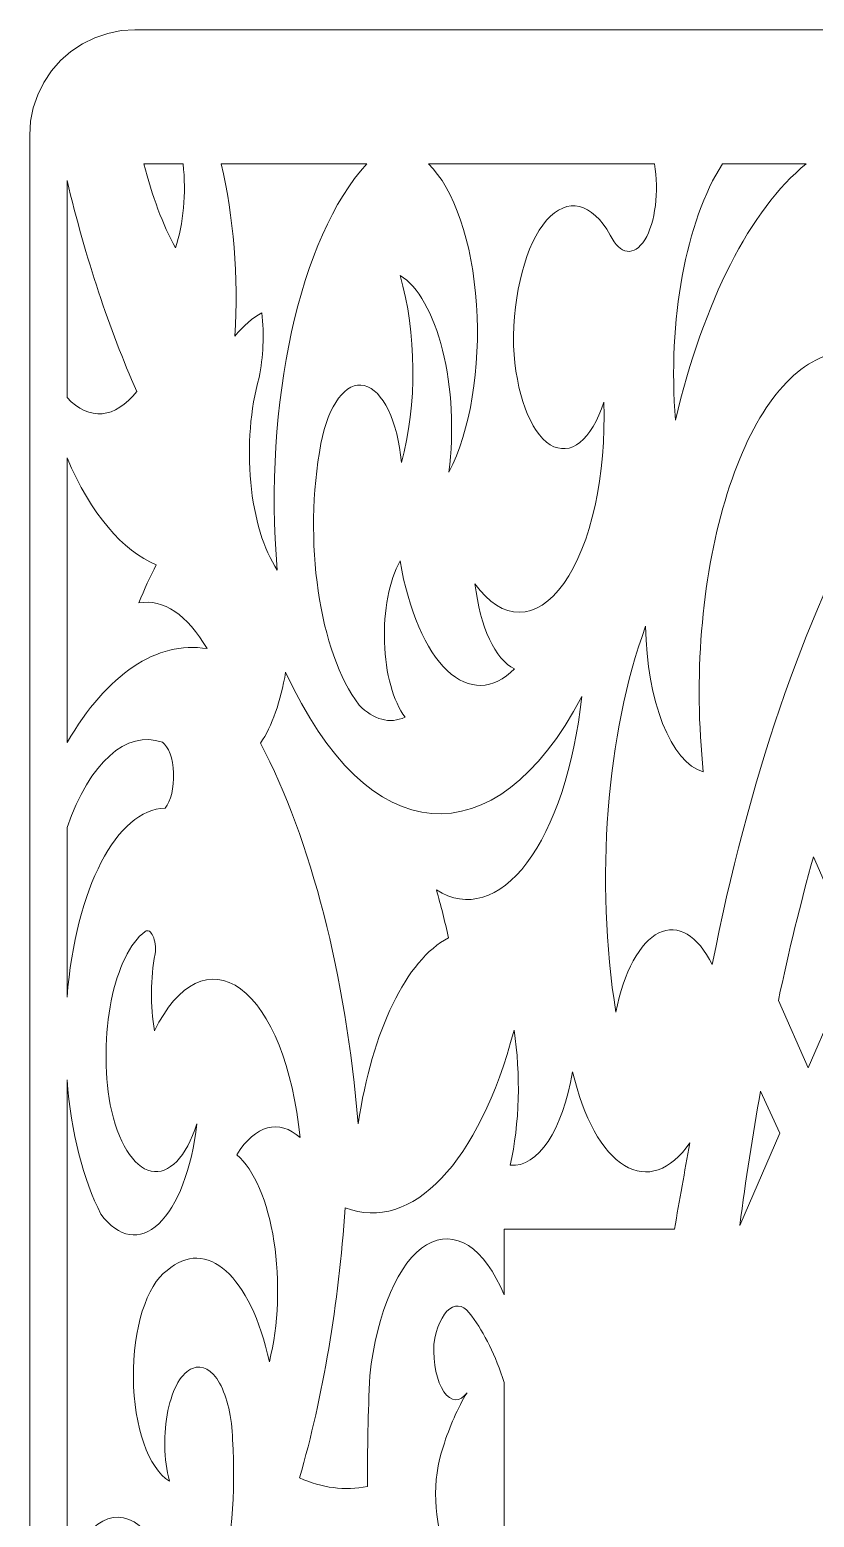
# Model space of a CAD drawing. Header units: millimetres. Extents: x 337 to 2510, y -469 to 429.
# Drawn here: x 338 to 375.3, y 358.6 to 429.2 of the extents above; entities that cross this region are included whole.
import ezdxf

# ---------------------------------------------------------------- set-up
doc = ezdxf.new("R2010")
doc.units = ezdxf.units.MM
doc.header["$MEASUREMENT"] = 0
doc.layers.add('Layer 1', color=7, linetype='Continuous')

msp = doc.modelspace()

# ---------------------------------------------------------------- linework, layer by layer
at = {"layer": 'Layer 1', "lineweight": 9}
for points in [[(340.4925, 428.5792), (340.4925, 428.5792), (341.0785, 428.8682), (341.0785, 428.8682)], [(341.0785, 428.8682), (341.0785, 428.8682), (341.6985, 429.0782), (341.6985, 429.0782)], [(341.6985, 429.0782), (341.6985, 429.0782), (342.3395, 429.2062), (342.3395, 429.2062)], [(342.3395, 429.2062), (342.3395, 429.2062), (342.9924, 429.2492), (342.9924, 429.2492)], [(342.9924, 429.2492), (342.9924, 429.2492), (428.0406, 429.2492), (428.0406, 429.2492)], [(339.4565, 427.7842), (339.4565, 427.7842), (339.9485, 428.2152), (339.9485, 428.2152)], [(339.9485, 428.2152), (339.9485, 428.2152), (340.4925, 428.5792), (340.4925, 428.5792)], [(339.0255, 427.2922), (339.0255, 427.2922), (339.4565, 427.7842), (339.4565, 427.7842)], [(338.3725, 426.1622), (338.3725, 426.1622), (338.6625, 426.7492), (338.6625, 426.7492)], [(338.6625, 426.7492), (338.6625, 426.7492), (339.0255, 427.2922), (339.0255, 427.2922)], [(338.1625, 425.5433), (338.1625, 425.5433), (338.3725, 426.1622), (338.3725, 426.1622)], [(338.0345, 424.9013), (338.0345, 424.9013), (338.1625, 425.5433), (338.1625, 425.5433)], [(337.9925, 424.2493), (337.9925, 424.2493), (338.0345, 424.9013), (338.0345, 424.9013)], [(337.9925, 109.2054), (337.9925, 109.2054), (337.9925, 424.2493), (337.9925, 424.2493)]]:
    msp.add_open_spline(points, degree=3, dxfattribs=at)
for points, knots in [([(345.2764, 422.8783), (345.2764, 422.8783), (343.4164, 422.8783), (343.4164, 422.8783), (343.4164, 422.8783), (343.4164, 422.8783), (343.4164, 422.8783), (343.4164, 422.8783), (343.4164, 422.8783), (343.8034, 421.3503), (344.3104, 419.9993), (344.9114, 418.8903), (344.9114, 418.8903), (344.9114, 418.8903), (344.9114, 418.8903), (344.9114, 418.8903), (344.9114, 418.8903), (345.2944, 420.0203), (345.4294, 421.4913), (345.2764, 422.8783)], [0, 0, 0, 0, 0.1666667, 0.1666667, 0.1666667, 0.1666667, 0.3333333, 0.3333333, 0.3333333, 0.3333333, 0.5, 0.5, 0.5, 0.5, 0.6666667, 0.6666667, 0.6666667, 0.6666667, 1, 1, 1, 1]), ([(347.7394, 414.7004), (347.9074, 417.5153), (347.6784, 420.3793), (347.0854, 422.8783), (347.0854, 422.8783), (347.0854, 422.8783), (347.0854, 422.8783), (347.0854, 422.8783), (347.0854, 422.8783), (347.0854, 422.8783), (353.9983, 422.8783), (353.9983, 422.8783), (353.9983, 422.8783), (353.9983, 422.8783), (353.9983, 422.8783), (353.9983, 422.8783), (353.9983, 422.8783), (350.8234, 419.4153), (349.0754, 411.4834), (349.7504, 403.5935), (349.7504, 403.5935), (349.7504, 403.5935), (349.7504, 403.5935), (349.7504, 403.5935), (349.7504, 403.5935), (349.1054, 404.5445), (348.6524, 406.0414), (348.4914, 407.7544), (348.4914, 407.7544), (348.4914, 407.7544), (348.4914, 407.7544), (348.4914, 407.7544), (348.4914, 407.7544), (348.3294, 409.4684), (348.4724, 411.2584), (348.8884, 412.7314), (348.8884, 412.7314), (348.8884, 412.7314), (348.8884, 412.7314), (348.8884, 412.7314), (348.8884, 412.7314), (349.0824, 413.6954), (349.1284, 414.7794), (349.0214, 415.8103), (349.0214, 415.8103), (349.0214, 415.8103), (349.0214, 415.8103), (349.0214, 415.8103), (349.0214, 415.8103), (348.5744, 415.5703), (348.1434, 415.1964), (347.7394, 414.7004)], [0, 0, 0, 0, 0.0714286, 0.0714286, 0.0714286, 0.0714286, 0.1428571, 0.1428571, 0.1428571, 0.1428571, 0.2142857, 0.2142857, 0.2142857, 0.2142857, 0.2857143, 0.2857143, 0.2857143, 0.2857143, 0.3571429, 0.3571429, 0.3571429, 0.3571429, 0.4285714, 0.4285714, 0.4285714, 0.4285714, 0.5, 0.5, 0.5, 0.5, 0.5714286, 0.5714286, 0.5714286, 0.5714286, 0.6428571, 0.6428571, 0.6428571, 0.6428571, 0.7142857, 0.7142857, 0.7142857, 0.7142857, 0.7857143, 0.7857143, 0.7857143, 0.7857143, 0.8571429, 0.8571429, 0.8571429, 0.8571429, 1, 1, 1, 1]), ([(356.9293, 422.8783), (356.9293, 422.8783), (367.6632, 422.8783), (367.6632, 422.8783), (367.6632, 422.8783), (367.6632, 422.8783), (367.6632, 422.8783), (367.6632, 422.8783), (367.6632, 422.8783), (367.8982, 421.5823), (367.7092, 420.0873), (367.2082, 419.2773), (367.2082, 419.2773), (367.2082, 419.2773), (367.2082, 419.2773), (367.2082, 419.2773), (367.2082, 419.2773), (366.7072, 418.4663), (366.0272, 418.5573), (365.5702, 419.4953), (365.5702, 419.4953), (365.5702, 419.4953), (365.5702, 419.4953), (365.5702, 419.4953), (365.5702, 419.4953), (364.7062, 421.0493), (363.5272, 421.3243), (362.5443, 420.2013), (362.5443, 420.2013), (362.5443, 420.2013), (362.5443, 420.2013), (362.5443, 420.2013), (362.5443, 420.2013), (361.5603, 419.0773), (360.9493, 416.7573), (360.9743, 414.2454), (360.9743, 414.2454), (360.9743, 414.2454), (360.9743, 414.2454), (360.9743, 414.2454), (360.9743, 414.2454), (361.0733, 412.0064), (361.7653, 410.1384), (362.7162, 409.5454), (362.7162, 409.5454), (362.7162, 409.5454), (362.7162, 409.5454), (362.7162, 409.5454), (362.7162, 409.5454), (363.6662, 408.9524), (364.6782, 409.7574), (365.2612, 411.5704), (365.2612, 411.5704), (365.2612, 411.5704), (365.2612, 411.5704), (365.2612, 411.5704), (365.2612, 411.5704), (365.3892, 408.1104), (364.6552, 404.7805), (363.3622, 402.9565), (363.3622, 402.9565), (363.3622, 402.9565), (363.3622, 402.9565), (363.3622, 402.9565), (363.3622, 402.9565), (362.0693, 401.1325), (360.4373, 401.1255), (359.1413, 402.9375), (359.1413, 402.9375), (359.1413, 402.9375), (359.1413, 402.9375), (359.1413, 402.9375), (359.1413, 402.9375), (359.3843, 400.8915), (360.1103, 399.3305), (361.0193, 398.8995), (361.0193, 398.8995), (361.0193, 398.8995), (361.0193, 398.8995), (361.0193, 398.8995), (361.0193, 398.8995), (360.0033, 397.8815), (358.8493, 397.8535), (357.8243, 398.8195), (357.8243, 398.8195), (357.8243, 398.8195), (357.8243, 398.8195), (357.8243, 398.8195), (357.8243, 398.8195), (356.7993, 399.7865), (355.9903, 401.6645), (355.5833, 404.0225), (355.5833, 404.0225), (355.5833, 404.0225), (355.5833, 404.0225), (355.5833, 404.0225), (355.5833, 404.0225), (355.0713, 403.0985), (354.7933, 401.6525), (354.8423, 400.1645), (354.8423, 400.1645), (354.8423, 400.1645), (354.8423, 400.1645), (354.8423, 400.1645), (354.8423, 400.1645), (354.8913, 398.6775), (355.2593, 397.3425), (355.8263, 396.6025), (355.8263, 396.6025), (355.8263, 396.6025), (355.8263, 396.6025), (355.8263, 396.6025), (355.8263, 396.6025), (355.0883, 396.2715), (354.3243, 396.4745), (353.6393, 397.1825), (353.6393, 397.1825), (353.6393, 397.1825), (353.6393, 397.1825), (353.6393, 397.1825), (353.6393, 397.1825), (351.7394, 399.6635), (350.9584, 405.0115), (351.8274, 409.6014), (351.8274, 409.6014), (351.8274, 409.6014), (351.8274, 409.6014), (351.8274, 409.6014), (351.8274, 409.6014), (352.1764, 411.4464), (353.0093, 412.5604), (353.8843, 412.3524), (353.8843, 412.3524), (353.8843, 412.3524), (353.8843, 412.3524), (353.8843, 412.3524), (353.8843, 412.3524), (354.7593, 412.1444), (355.4743, 410.6624), (355.6493, 408.6924), (355.6493, 408.6924), (355.6493, 408.6924), (355.6493, 408.6924), (355.6493, 408.6924), (355.6493, 408.6924), (356.4003, 411.4224), (356.3743, 414.9074), (355.5833, 417.5773), (355.5833, 417.5773), (355.5833, 417.5773), (355.5833, 417.5773), (355.5833, 417.5773), (355.5833, 417.5773), (356.4393, 417.0653), (357.1693, 415.7843), (357.6053, 414.0264), (357.6053, 414.0264), (357.6053, 414.0264), (357.6053, 414.0264), (357.6053, 414.0264), (357.6053, 414.0264), (358.0423, 412.2674), (358.1503, 410.1804), (357.9033, 408.2384), (357.9033, 408.2384), (357.9033, 408.2384), (357.9033, 408.2384), (357.9033, 408.2384), (357.9033, 408.2384), (358.9173, 410.1824), (359.4143, 413.1934), (359.2153, 416.1833), (359.2153, 416.1833), (359.2153, 416.1833), (359.2153, 416.1833), (359.2153, 416.1833), (359.2153, 416.1833), (359.0173, 419.1733), (358.1503, 421.7103), (356.9293, 422.8783)], [0, 0, 0, 0, 0.0217391, 0.0217391, 0.0217391, 0.0217391, 0.0434783, 0.0434783, 0.0434783, 0.0434783, 0.0652174, 0.0652174, 0.0652174, 0.0652174, 0.0869565, 0.0869565, 0.0869565, 0.0869565, 0.1086957, 0.1086957, 0.1086957, 0.1086957, 0.1304348, 0.1304348, 0.1304348, 0.1304348, 0.1521739, 0.1521739, 0.1521739, 0.1521739, 0.173913, 0.173913, 0.173913, 0.173913, 0.1956522, 0.1956522, 0.1956522, 0.1956522, 0.2173913, 0.2173913, 0.2173913, 0.2173913, 0.2391304, 0.2391304, 0.2391304, 0.2391304, 0.2608696, 0.2608696, 0.2608696, 0.2608696, 0.2826087, 0.2826087, 0.2826087, 0.2826087, 0.3043478, 0.3043478, 0.3043478, 0.3043478, 0.326087, 0.326087, 0.326087, 0.326087, 0.3478261, 0.3478261, 0.3478261, 0.3478261, 0.3695652, 0.3695652, 0.3695652, 0.3695652, 0.3913043, 0.3913043, 0.3913043, 0.3913043, 0.4130435, 0.4130435, 0.4130435, 0.4130435, 0.4347826, 0.4347826, 0.4347826, 0.4347826, 0.4565217, 0.4565217, 0.4565217, 0.4565217, 0.4782609, 0.4782609, 0.4782609, 0.4782609, 0.5, 0.5, 0.5, 0.5, 0.5217391, 0.5217391, 0.5217391, 0.5217391, 0.5434783, 0.5434783, 0.5434783, 0.5434783, 0.5652174, 0.5652174, 0.5652174, 0.5652174, 0.5869565, 0.5869565, 0.5869565, 0.5869565, 0.6086957, 0.6086957, 0.6086957, 0.6086957, 0.6304348, 0.6304348, 0.6304348, 0.6304348, 0.6521739, 0.6521739, 0.6521739, 0.6521739, 0.673913, 0.673913, 0.673913, 0.673913, 0.6956522, 0.6956522, 0.6956522, 0.6956522, 0.7173913, 0.7173913, 0.7173913, 0.7173913, 0.7391304, 0.7391304, 0.7391304, 0.7391304, 0.7608696, 0.7608696, 0.7608696, 0.7608696, 0.7826087, 0.7826087, 0.7826087, 0.7826087, 0.8043478, 0.8043478, 0.8043478, 0.8043478, 0.826087, 0.826087, 0.826087, 0.826087, 0.8478261, 0.8478261, 0.8478261, 0.8478261, 0.8695652, 0.8695652, 0.8695652, 0.8695652, 0.8913043, 0.8913043, 0.8913043, 0.8913043, 0.9130435, 0.9130435, 0.9130435, 0.9130435, 0.9347826, 0.9347826, 0.9347826, 0.9347826, 0.9565217, 0.9565217, 0.9565217, 0.9565217, 1, 1, 1, 1]), ([(368.6642, 410.7114), (370.0072, 416.3733), (372.2172, 420.7053), (374.8701, 422.8783), (374.8701, 422.8783), (374.8701, 422.8783), (374.8701, 422.8783), (374.8701, 422.8783), (374.8701, 422.8783), (374.8701, 422.8783), (370.8972, 422.8783), (370.8972, 422.8783), (370.8972, 422.8783), (370.8972, 422.8783), (370.8972, 422.8783), (370.8972, 422.8783), (370.8972, 422.8783), (369.1632, 420.1933), (368.2872, 415.4204), (368.6642, 410.7114)], [0, 0, 0, 0, 0.1666667, 0.1666667, 0.1666667, 0.1666667, 0.3333333, 0.3333333, 0.3333333, 0.3333333, 0.5, 0.5, 0.5, 0.5, 0.6666667, 0.6666667, 0.6666667, 0.6666667, 1, 1, 1, 1]), ([(343.0774, 412.0744), (342.0575, 410.7674), (340.8245, 410.6594), (339.7635, 411.7834), (339.7635, 411.7834), (339.7635, 411.7834), (339.7635, 411.7834), (339.7635, 411.7834), (339.7635, 411.7834), (339.7635, 411.7834), (339.7635, 422.0833), (339.7635, 422.0833), (339.7635, 422.0833), (339.7635, 422.0833), (339.7635, 422.0833), (339.7635, 422.0833), (339.7635, 422.0833), (340.6485, 418.3953), (341.7655, 415.0234), (343.0774, 412.0744)], [0, 0, 0, 0, 0.1666667, 0.1666667, 0.1666667, 0.1666667, 0.3333333, 0.3333333, 0.3333333, 0.3333333, 0.5, 0.5, 0.5, 0.5, 0.6666667, 0.6666667, 0.6666667, 0.6666667, 1, 1, 1, 1]), ([(375.8891, 413.7914), (373.9121, 413.1624), (372.1432, 410.6534), (371.0192, 406.8844), (371.0192, 406.8844), (371.0192, 406.8844), (371.0192, 406.8844), (371.0192, 406.8844), (371.0192, 406.8844), (369.8962, 403.1145), (369.5222, 398.4355), (369.9892, 394.0026), (369.9892, 394.0026), (369.9892, 394.0026), (369.9892, 394.0026), (369.9892, 394.0026), (369.9892, 394.0026), (368.4532, 394.4406), (367.2882, 397.3815), (367.2502, 400.9185), (367.2502, 400.9185), (367.2502, 400.9185), (367.2502, 400.9185), (367.2502, 400.9185), (367.2502, 400.9185), (365.3782, 395.8265), (364.8392, 388.8396), (365.8352, 382.5937), (365.8352, 382.5937), (365.8352, 382.5937), (365.8352, 382.5937), (365.8352, 382.5937), (365.8352, 382.5937), (366.2162, 384.5177), (366.9732, 385.9146), (367.8762, 386.3606), (367.8762, 386.3606), (367.8762, 386.3606), (367.8762, 386.3606), (367.8762, 386.3606), (367.8762, 386.3606), (368.7792, 386.8056), (369.7212, 386.2456), (370.4152, 384.8517), (370.4152, 384.8517), (370.4152, 384.8517), (370.4152, 384.8517), (370.4152, 384.8517), (370.4152, 384.8517), (372.1262, 393.5616), (374.7291, 401.2025), (378.0051, 407.1284), (378.0051, 407.1284), (378.0051, 407.1284), (378.0051, 407.1284), (378.0051, 407.1284), (378.0051, 407.1284), (377.3231, 407.2964), (376.7031, 408.1164), (376.3001, 409.3864), (376.3001, 409.3864), (376.3001, 409.3864), (376.3001, 409.3864), (376.3001, 409.3864), (376.3001, 409.3864), (375.8961, 410.6554), (375.7471, 412.2564), (375.8891, 413.7914)], [0, 0, 0, 0, 0.0555556, 0.0555556, 0.0555556, 0.0555556, 0.1111111, 0.1111111, 0.1111111, 0.1111111, 0.1666667, 0.1666667, 0.1666667, 0.1666667, 0.2222222, 0.2222222, 0.2222222, 0.2222222, 0.2777778, 0.2777778, 0.2777778, 0.2777778, 0.3333333, 0.3333333, 0.3333333, 0.3333333, 0.3888889, 0.3888889, 0.3888889, 0.3888889, 0.4444444, 0.4444444, 0.4444444, 0.4444444, 0.5, 0.5, 0.5, 0.5, 0.5555556, 0.5555556, 0.5555556, 0.5555556, 0.6111111, 0.6111111, 0.6111111, 0.6111111, 0.6666667, 0.6666667, 0.6666667, 0.6666667, 0.7222222, 0.7222222, 0.7222222, 0.7222222, 0.7777778, 0.7777778, 0.7777778, 0.7777778, 0.8333333, 0.8333333, 0.8333333, 0.8333333, 0.8888889, 0.8888889, 0.8888889, 0.8888889, 1, 1, 1, 1]), ([(344.0054, 403.8465), (342.3945, 404.4835), (340.9115, 406.2564), (339.7635, 408.9164), (339.7635, 408.9164), (339.7635, 408.9164), (339.7635, 408.9164), (339.7635, 408.9164), (339.7635, 408.9164), (339.7635, 408.9164), (339.7635, 395.3995), (339.7635, 395.3995), (339.7635, 395.3995), (339.7635, 395.3995), (339.7635, 395.3995), (339.7635, 395.3995), (339.7635, 395.3995), (341.6735, 398.6635), (344.0344, 400.2465), (346.4144, 399.8585), (346.4144, 399.8585), (346.4144, 399.8585), (346.4144, 399.8585), (346.4144, 399.8585), (346.4144, 399.8585), (345.4874, 401.4635), (344.3364, 402.2365), (343.1774, 402.0285), (343.1774, 402.0285), (343.1774, 402.0285), (343.1774, 402.0285), (343.1774, 402.0285), (343.1774, 402.0285), (343.4344, 402.6775), (343.7114, 403.2845), (344.0054, 403.8465)], [0, 0, 0, 0, 0.1, 0.1, 0.1, 0.1, 0.2, 0.2, 0.2, 0.2, 0.3, 0.3, 0.3, 0.3, 0.4, 0.4, 0.4, 0.4, 0.5, 0.5, 0.5, 0.5, 0.6, 0.6, 0.6, 0.6, 0.7, 0.7, 0.7, 0.7, 0.8, 0.8, 0.8, 0.8, 1, 1, 1, 1]), ([(353.5953, 377.2927), (353.0093, 384.3617), (351.3694, 390.7476), (348.9554, 395.3655), (348.9554, 395.3655), (348.9554, 395.3655), (348.9554, 395.3655), (348.9554, 395.3655), (348.9554, 395.3655), (349.5004, 396.1715), (349.9194, 397.3575), (350.1484, 398.7475), (350.1484, 398.7475), (350.1484, 398.7475), (350.1484, 398.7475), (350.1484, 398.7475), (350.1484, 398.7475), (354.0273, 390.2396), (360.0843, 389.7406), (364.2222, 397.5865), (364.2222, 397.5865), (364.2222, 397.5865), (364.2222, 397.5865), (364.2222, 397.5865), (364.2222, 397.5865), (363.8492, 394.2576), (362.9072, 391.4106), (361.6073, 389.6836), (361.6073, 389.6836), (361.6073, 389.6836), (361.6073, 389.6836), (361.6073, 389.6836), (361.6073, 389.6836), (360.3063, 387.9566), (358.7573, 387.4936), (357.3073, 388.3986), (357.3073, 388.3986), (357.3073, 388.3986), (357.3073, 388.3986), (357.3073, 388.3986), (357.3073, 388.3986), (357.5233, 387.6756), (357.7153, 386.9166), (357.8813, 386.1266), (357.8813, 386.1266), (357.8813, 386.1266), (357.8813, 386.1266), (357.8813, 386.1266), (357.8813, 386.1266), (355.8803, 385.0727), (354.2593, 381.7317), (353.5953, 377.2927)], [0, 0, 0, 0, 0.0714286, 0.0714286, 0.0714286, 0.0714286, 0.1428571, 0.1428571, 0.1428571, 0.1428571, 0.2142857, 0.2142857, 0.2142857, 0.2142857, 0.2857143, 0.2857143, 0.2857143, 0.2857143, 0.3571429, 0.3571429, 0.3571429, 0.3571429, 0.4285714, 0.4285714, 0.4285714, 0.4285714, 0.5, 0.5, 0.5, 0.5, 0.5714286, 0.5714286, 0.5714286, 0.5714286, 0.6428571, 0.6428571, 0.6428571, 0.6428571, 0.7142857, 0.7142857, 0.7142857, 0.7142857, 0.7857143, 0.7857143, 0.7857143, 0.7857143, 0.8571429, 0.8571429, 0.8571429, 0.8571429, 1, 1, 1, 1]), ([(344.2924, 395.4155), (342.5744, 396.0085), (340.8485, 394.4646), (339.7635, 391.3646), (339.7635, 391.3646), (339.7635, 391.3646), (339.7635, 391.3646), (339.7635, 391.3646), (339.7635, 391.3646), (339.7635, 391.3646), (339.7635, 383.3127), (339.7635, 383.3127), (339.7635, 383.3127), (339.7635, 383.3127), (339.7635, 383.3127), (339.7635, 383.3127), (339.7635, 383.3127), (340.1755, 388.4686), (342.1315, 392.2326), (344.4254, 392.2856), (344.4254, 392.2856), (344.4254, 392.2856), (344.4254, 392.2856), (344.4254, 392.2856), (344.4254, 392.2856), (344.6954, 392.6036), (344.8524, 393.2636), (344.8234, 393.9536), (344.8234, 393.9536), (344.8234, 393.9536), (344.8234, 393.9536), (344.8234, 393.9536), (344.8234, 393.9536), (344.7944, 394.6436), (344.5844, 395.2226), (344.2924, 395.4155)], [0, 0, 0, 0, 0.1, 0.1, 0.1, 0.1, 0.2, 0.2, 0.2, 0.2, 0.3, 0.3, 0.3, 0.3, 0.4, 0.4, 0.4, 0.4, 0.5, 0.5, 0.5, 0.5, 0.6, 0.6, 0.6, 0.6, 0.7, 0.7, 0.7, 0.7, 0.8, 0.8, 0.8, 0.8, 1, 1, 1, 1]), ([(375.2161, 389.9656), (375.2161, 389.9656), (377.2871, 385.2776), (377.2871, 385.2776), (377.2871, 385.2776), (377.2871, 385.2776), (377.2871, 385.2776), (377.2871, 385.2776), (377.2871, 385.2776), (377.2871, 385.2776), (374.9751, 379.9597), (374.9751, 379.9597), (374.9751, 379.9597), (374.9751, 379.9597), (374.9751, 379.9597), (374.9751, 379.9597), (374.9751, 379.9597), (374.9751, 379.9597), (373.5531, 383.1507), (373.5531, 383.1507), (373.5531, 383.1507), (373.5531, 383.1507), (373.5531, 383.1507), (373.5531, 383.1507), (373.5531, 383.1507), (374.0521, 385.4906), (374.6081, 387.7656), (375.2161, 389.9656)], [0, 0, 0, 0, 0.125, 0.125, 0.125, 0.125, 0.25, 0.25, 0.25, 0.25, 0.375, 0.375, 0.375, 0.375, 0.5, 0.5, 0.5, 0.5, 0.625, 0.625, 0.625, 0.625, 0.75, 0.75, 0.75, 0.75, 1, 1, 1, 1]), ([(339.7635, 379.3787), (339.7635, 379.3787), (339.7635, 356.0979), (339.7635, 356.0979), (339.7635, 356.0979), (339.7635, 356.0979), (339.7635, 356.0979), (339.7635, 356.0979), (339.7635, 356.0979), (340.6725, 358.4969), (342.1575, 359.2709), (343.4314, 358.0089), (343.4314, 358.0089), (343.4314, 358.0089), (343.4314, 358.0089), (343.4314, 358.0089), (343.4314, 358.0089), (344.6504, 356.3389), (345.2224, 352.998), (344.8234, 349.881), (344.8234, 349.881), (344.8234, 349.881), (344.8234, 349.881), (344.8234, 349.881), (344.8234, 349.881), (346.8014, 352.275), (347.9204, 357.2269), (347.6294, 362.2999), (347.6294, 362.2999), (347.6294, 362.2999), (347.6294, 362.2999), (347.6294, 362.2999), (347.6294, 362.2999), (347.6014, 363.3509), (347.3764, 364.3229), (347.0134, 364.9709), (347.0134, 364.9709), (347.0134, 364.9709), (347.0134, 364.9709), (347.0134, 364.9709), (347.0134, 364.9709), (346.6494, 365.6178), (346.1824, 365.8768), (345.7294, 365.6818), (345.7294, 365.6818), (345.7294, 365.6818), (345.7294, 365.6818), (345.7294, 365.6818), (345.7294, 365.6818), (345.2174, 365.4948), (344.7794, 364.7429), (344.5584, 363.6729), (344.5584, 363.6729), (344.5584, 363.6729), (344.5584, 363.6729), (344.5584, 363.6729), (344.5584, 363.6729), (344.3374, 362.6019), (344.3624, 361.3519), (344.6244, 360.3309), (344.6244, 360.3309), (344.6244, 360.3309), (344.6244, 360.3309), (344.6244, 360.3309), (344.6244, 360.3309), (343.6384, 360.9079), (342.9414, 362.9099), (342.9154, 365.2328), (342.9154, 365.2328), (342.9154, 365.2328), (342.9154, 365.2328), (342.9154, 365.2328), (342.9154, 365.2328), (342.8894, 367.5568), (343.5424, 369.6368), (344.5134, 370.3258), (344.5134, 370.3258), (344.5134, 370.3258), (344.5134, 370.3258), (344.5134, 370.3258), (344.5134, 370.3258), (346.3814, 371.9658), (348.4884, 370.0838), (349.3744, 365.9848), (349.3744, 365.9848), (349.3744, 365.9848), (349.3744, 365.9848), (349.3744, 365.9848), (349.3744, 365.9848), (349.8104, 367.7318), (349.8904, 369.8268), (349.5924, 371.7198), (349.5924, 371.7198), (349.5924, 371.7198), (349.5924, 371.7198), (349.5924, 371.7198), (349.5924, 371.7198), (349.2954, 373.6128), (348.6504, 375.1138), (347.8284, 375.8287), (347.8284, 375.8287), (347.8284, 375.8287), (347.8284, 375.8287), (347.8284, 375.8287), (347.8284, 375.8287), (348.7064, 377.2357), (349.8354, 377.5387), (350.8334, 376.6367), (350.8334, 376.6367), (350.8334, 376.6367), (350.8334, 376.6367), (350.8334, 376.6367), (350.8334, 376.6367), (350.5084, 379.9697), (349.4344, 382.6597), (348.0114, 383.7037), (348.0114, 383.7037), (348.0114, 383.7037), (348.0114, 383.7037), (348.0114, 383.7037), (348.0114, 383.7037), (346.5884, 384.7477), (345.0304, 383.9887), (343.9174, 381.7097), (343.9174, 381.7097), (343.9174, 381.7097), (343.9174, 381.7097), (343.9174, 381.7097), (343.9174, 381.7097), (343.7134, 382.8907), (343.7254, 384.2097), (343.9504, 385.3696), (343.9504, 385.3696), (343.9504, 385.3696), (343.9504, 385.3696), (343.9504, 385.3696), (343.9504, 385.3696), (343.9854, 385.6736), (343.9454, 385.9956), (343.8474, 386.2146), (343.8474, 386.2146), (343.8474, 386.2146), (343.8474, 386.2146), (343.8474, 386.2146), (343.8474, 386.2146), (343.7494, 386.4346), (343.6074, 386.5166), (343.4754, 386.4296), (343.4754, 386.4296), (343.4754, 386.4296), (343.4754, 386.4296), (343.4754, 386.4296), (343.4754, 386.4296), (342.7614, 385.8916), (342.1775, 384.6997), (341.8635, 383.1397), (341.8635, 383.1397), (341.8635, 383.1397), (341.8635, 383.1397), (341.8635, 383.1397), (341.8635, 383.1397), (341.5495, 381.5787), (341.5325, 379.7907), (341.8185, 378.2017), (341.8185, 378.2017), (341.8185, 378.2017), (341.8185, 378.2017), (341.8185, 378.2017), (341.8185, 378.2017), (342.1735, 376.4357), (342.9124, 375.2337), (343.7584, 375.0468), (343.7584, 375.0468), (343.7584, 375.0468), (343.7584, 375.0468), (343.7584, 375.0468), (343.7584, 375.0468), (344.6054, 374.8598), (345.4314, 375.7147), (345.9274, 377.2927), (345.9274, 377.2927), (345.9274, 377.2927), (345.9274, 377.2927), (345.9274, 377.2927), (345.9274, 377.2927), (345.6864, 375.1488), (345.0174, 373.3898), (344.1224, 372.5448), (344.1224, 372.5448), (344.1224, 372.5448), (344.1224, 372.5448), (344.1224, 372.5448), (344.1224, 372.5448), (343.2264, 371.7008), (342.2095, 371.8698), (341.3765, 373.0018), (341.3765, 373.0018), (341.3765, 373.0018), (341.3765, 373.0018), (341.3765, 373.0018), (341.3765, 373.0018), (340.5325, 374.6378), (339.9625, 376.8907), (339.7635, 379.3777)], [0, 0, 0, 0, 0.0192308, 0.0192308, 0.0192308, 0.0192308, 0.0384615, 0.0384615, 0.0384615, 0.0384615, 0.0576923, 0.0576923, 0.0576923, 0.0576923, 0.0769231, 0.0769231, 0.0769231, 0.0769231, 0.0961538, 0.0961538, 0.0961538, 0.0961538, 0.1153846, 0.1153846, 0.1153846, 0.1153846, 0.1346154, 0.1346154, 0.1346154, 0.1346154, 0.1538462, 0.1538462, 0.1538462, 0.1538462, 0.1730769, 0.1730769, 0.1730769, 0.1730769, 0.1923077, 0.1923077, 0.1923077, 0.1923077, 0.2115385, 0.2115385, 0.2115385, 0.2115385, 0.2307692, 0.2307692, 0.2307692, 0.2307692, 0.25, 0.25, 0.25, 0.25, 0.2692308, 0.2692308, 0.2692308, 0.2692308, 0.2884615, 0.2884615, 0.2884615, 0.2884615, 0.3076923, 0.3076923, 0.3076923, 0.3076923, 0.3269231, 0.3269231, 0.3269231, 0.3269231, 0.3461538, 0.3461538, 0.3461538, 0.3461538, 0.3653846, 0.3653846, 0.3653846, 0.3653846, 0.3846154, 0.3846154, 0.3846154, 0.3846154, 0.4038462, 0.4038462, 0.4038462, 0.4038462, 0.4230769, 0.4230769, 0.4230769, 0.4230769, 0.4423077, 0.4423077, 0.4423077, 0.4423077, 0.4615385, 0.4615385, 0.4615385, 0.4615385, 0.4807692, 0.4807692, 0.4807692, 0.4807692, 0.5, 0.5, 0.5, 0.5, 0.5192308, 0.5192308, 0.5192308, 0.5192308, 0.5384615, 0.5384615, 0.5384615, 0.5384615, 0.5576923, 0.5576923, 0.5576923, 0.5576923, 0.5769231, 0.5769231, 0.5769231, 0.5769231, 0.5961538, 0.5961538, 0.5961538, 0.5961538, 0.6153846, 0.6153846, 0.6153846, 0.6153846, 0.6346154, 0.6346154, 0.6346154, 0.6346154, 0.6538462, 0.6538462, 0.6538462, 0.6538462, 0.6730769, 0.6730769, 0.6730769, 0.6730769, 0.6923077, 0.6923077, 0.6923077, 0.6923077, 0.7115385, 0.7115385, 0.7115385, 0.7115385, 0.7307692, 0.7307692, 0.7307692, 0.7307692, 0.75, 0.75, 0.75, 0.75, 0.7692308, 0.7692308, 0.7692308, 0.7692308, 0.7884615, 0.7884615, 0.7884615, 0.7884615, 0.8076923, 0.8076923, 0.8076923, 0.8076923, 0.8269231, 0.8269231, 0.8269231, 0.8269231, 0.8461538, 0.8461538, 0.8461538, 0.8461538, 0.8653846, 0.8653846, 0.8653846, 0.8653846, 0.8846154, 0.8846154, 0.8846154, 0.8846154, 0.9038462, 0.9038462, 0.9038462, 0.9038462, 0.9230769, 0.9230769, 0.9230769, 0.9230769, 0.9423077, 0.9423077, 0.9423077, 0.9423077, 0.9615385, 0.9615385, 0.9615385, 0.9615385, 1, 1, 1, 1]), ([(369.3492, 376.3837), (368.4232, 375.0598), (367.2992, 374.6718), (366.2432, 375.3127), (366.2432, 375.3127), (366.2432, 375.3127), (366.2432, 375.3127), (366.2432, 375.3127), (366.2432, 375.3127), (365.1882, 375.9537), (364.2962, 377.5667), (363.7812, 379.7667), (363.7812, 379.7667), (363.7812, 379.7667), (363.7812, 379.7667), (363.7812, 379.7667), (363.7812, 379.7667), (363.3112, 376.9907), (362.1213, 375.2047), (360.8203, 375.3237), (360.8203, 375.3237), (360.8203, 375.3237), (360.8203, 375.3237), (360.8203, 375.3237), (360.8203, 375.3237), (361.2593, 377.3167), (361.3233, 379.6327), (360.9973, 381.7347), (360.9973, 381.7347), (360.9973, 381.7347), (360.9973, 381.7347), (360.9973, 381.7347), (360.9973, 381.7347), (359.3283, 375.4437), (356.1523, 372.1058), (352.9763, 373.3048), (352.9763, 373.3048), (352.9763, 373.3048), (352.9763, 373.3048), (352.9763, 373.3048), (352.9763, 373.3048), (352.6663, 368.7248), (351.9274, 364.3519), (350.8114, 360.4819), (350.8114, 360.4819), (350.8114, 360.4819), (350.8114, 360.4819), (350.8114, 360.4819), (350.8114, 360.4819), (351.8724, 359.9959), (352.9583, 359.8599), (354.0363, 360.0779), (354.0363, 360.0779), (354.0363, 360.0779), (354.0363, 360.0779), (354.0363, 360.0779), (354.0363, 360.0779), (354.0283, 361.8319), (354.0653, 363.5849), (354.1473, 365.3288), (354.1473, 365.3288), (354.1473, 365.3288), (354.1473, 365.3288), (354.1473, 365.3288), (354.1473, 365.3288), (354.4843, 368.3688), (355.5173, 370.7518), (356.8443, 371.5498), (356.8443, 371.5498), (356.8443, 371.5498), (356.8443, 371.5498), (356.8443, 371.5498), (356.8443, 371.5498), (358.1723, 372.3478), (359.5853, 371.4348), (360.5323, 369.1658), (360.5323, 369.1658), (360.5323, 369.1658), (360.5323, 369.1658), (360.5323, 369.1658), (360.5323, 369.1658), (360.5323, 369.1658), (360.5323, 372.2948), (360.5323, 372.2948), (360.5323, 372.2948), (360.5323, 372.2948), (360.5323, 372.2948), (360.5323, 372.2948), (360.5323, 372.2948), (360.5323, 372.2948), (368.6192, 372.2948), (368.6192, 372.2948), (368.6192, 372.2948), (368.6192, 372.2948), (368.6192, 372.2948), (368.6192, 372.2948), (368.6192, 372.2948), (368.8572, 373.6628), (369.1002, 375.0258), (369.3492, 376.3837)], [0, 0, 0, 0, 0.0384615, 0.0384615, 0.0384615, 0.0384615, 0.0769231, 0.0769231, 0.0769231, 0.0769231, 0.1153846, 0.1153846, 0.1153846, 0.1153846, 0.1538462, 0.1538462, 0.1538462, 0.1538462, 0.1923077, 0.1923077, 0.1923077, 0.1923077, 0.2307692, 0.2307692, 0.2307692, 0.2307692, 0.2692308, 0.2692308, 0.2692308, 0.2692308, 0.3076923, 0.3076923, 0.3076923, 0.3076923, 0.3461538, 0.3461538, 0.3461538, 0.3461538, 0.3846154, 0.3846154, 0.3846154, 0.3846154, 0.4230769, 0.4230769, 0.4230769, 0.4230769, 0.4615385, 0.4615385, 0.4615385, 0.4615385, 0.5, 0.5, 0.5, 0.5, 0.5384615, 0.5384615, 0.5384615, 0.5384615, 0.5769231, 0.5769231, 0.5769231, 0.5769231, 0.6153846, 0.6153846, 0.6153846, 0.6153846, 0.6538462, 0.6538462, 0.6538462, 0.6538462, 0.6923077, 0.6923077, 0.6923077, 0.6923077, 0.7307692, 0.7307692, 0.7307692, 0.7307692, 0.7692308, 0.7692308, 0.7692308, 0.7692308, 0.8076923, 0.8076923, 0.8076923, 0.8076923, 0.8461538, 0.8461538, 0.8461538, 0.8461538, 0.8846154, 0.8846154, 0.8846154, 0.8846154, 0.9230769, 0.9230769, 0.9230769, 0.9230769, 1, 1, 1, 1]), ([(372.7081, 378.8387), (372.7081, 378.8387), (373.6211, 376.8437), (373.6211, 376.8437), (373.6211, 376.8437), (373.6211, 376.8437), (373.6211, 376.8437), (373.6211, 376.8437), (373.6211, 376.8437), (373.6211, 376.8437), (371.7202, 372.4678), (371.7202, 372.4678), (371.7202, 372.4678), (371.7202, 372.4678), (371.7202, 372.4678), (371.7202, 372.4678), (371.7202, 372.4678), (372.0052, 374.6268), (372.3342, 376.7527), (372.7081, 378.8387)], [0, 0, 0, 0, 0.1666667, 0.1666667, 0.1666667, 0.1666667, 0.3333333, 0.3333333, 0.3333333, 0.3333333, 0.5, 0.5, 0.5, 0.5, 0.6666667, 0.6666667, 0.6666667, 0.6666667, 1, 1, 1, 1]), ([(358.7653, 364.5209), (358.3283, 363.8079), (357.9433, 362.9379), (357.6273, 361.9459), (357.6273, 361.9459), (357.6273, 361.9459), (357.6273, 361.9459), (357.6273, 361.9459), (357.6273, 361.9459), (357.0963, 360.4599), (357.1693, 358.2839), (357.7933, 356.9989), (357.7933, 356.9989), (357.7933, 356.9989), (357.7933, 356.9989), (357.7933, 356.9989), (357.7933, 356.9989), (359.3873, 353.291), (360.3573, 348.416), (360.5323, 343.2341), (360.5323, 343.2341), (360.5323, 343.2341), (360.5323, 343.2341), (360.5323, 343.2341), (360.5323, 343.2341), (360.5323, 343.2341), (360.5323, 344.2171), (360.5323, 344.2171), (360.5323, 344.2171), (360.5323, 344.2171), (360.5323, 344.2171), (360.5323, 344.2171), (360.5323, 344.2171), (360.5323, 344.2171), (360.5323, 365.0049), (360.5323, 365.0049), (360.5323, 365.0049), (360.5323, 365.0049), (360.5323, 365.0049), (360.5323, 365.0049), (360.5323, 365.0049), (360.1163, 366.2848), (359.5903, 367.3578), (358.9863, 368.1558), (358.9863, 368.1558), (358.9863, 368.1558), (358.9863, 368.1558), (358.9863, 368.1558), (358.9863, 368.1558), (358.6813, 368.6408), (358.2943, 368.7718), (357.9403, 368.5088), (357.9403, 368.5088), (357.9403, 368.5088), (357.9403, 368.5088), (357.9403, 368.5088), (357.9403, 368.5088), (357.5863, 368.2468), (357.3073, 367.6208), (357.1853, 366.8178), (357.1853, 366.8178), (357.1853, 366.8178), (357.1853, 366.8178), (357.1853, 366.8178), (357.1853, 366.8178), (357.1493, 365.9198), (357.3363, 365.0519), (357.6683, 364.5679), (357.6683, 364.5679), (357.6683, 364.5679), (357.6683, 364.5679), (357.6683, 364.5679), (357.6683, 364.5679), (358.0013, 364.0849), (358.4243, 364.0659), (358.7653, 364.5209)], [0, 0, 0, 0, 0.05, 0.05, 0.05, 0.05, 0.1, 0.1, 0.1, 0.1, 0.15, 0.15, 0.15, 0.15, 0.2, 0.2, 0.2, 0.2, 0.25, 0.25, 0.25, 0.25, 0.3, 0.3, 0.3, 0.3, 0.35, 0.35, 0.35, 0.35, 0.4, 0.4, 0.4, 0.4, 0.45, 0.45, 0.45, 0.45, 0.5, 0.5, 0.5, 0.5, 0.55, 0.55, 0.55, 0.55, 0.6, 0.6, 0.6, 0.6, 0.65, 0.65, 0.65, 0.65, 0.7, 0.7, 0.7, 0.7, 0.75, 0.75, 0.75, 0.75, 0.8, 0.8, 0.8, 0.8, 0.85, 0.85, 0.85, 0.85, 0.9, 0.9, 0.9, 0.9, 1, 1, 1, 1])]:
    msp.add_open_spline(points, degree=3, knots=knots, dxfattribs=at)

doc.saveas('drawing.dxf')
